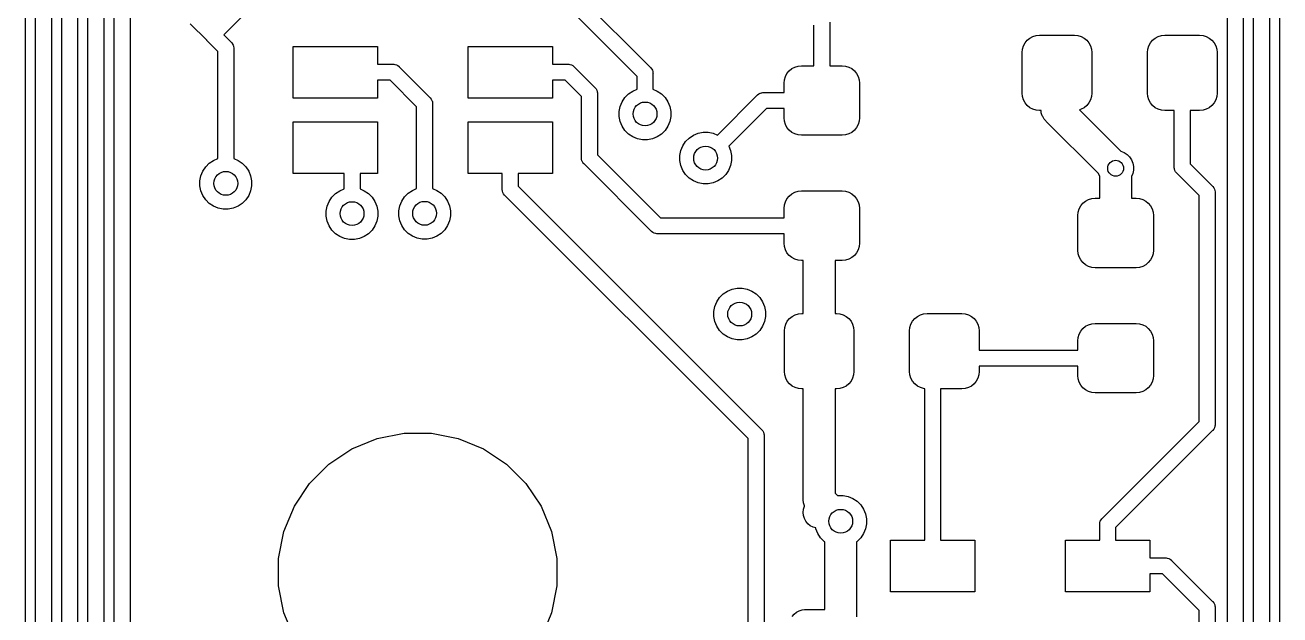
# Model space of a CAD drawing. Extents: x 1 to 84, y 1 to 137.
# Drawn here: x 23.14 to 38.91, y 50.08 to 57.5 of the extents above; entities that cross this region are included whole.
import ezdxf

# ---------------------------------------------------------------- set-up
doc = ezdxf.new("R2010")
doc.units = 0
doc.layers.add('BLACK', color=7, linetype='CONTINUOUS')

msp = doc.modelspace()

# ---------------------------------------------------------------- linework, layer by layer
at = {"layer": 'BLACK', "linetype": 'CONTINUOUS'}
for p, q in [((23.14, 108.799), (23.14, 49.1326)), ((23.27, 49.2328), (23.27, 108.698)), ((23.47, 108.662), (23.47, 49.2693)), ((23.6, 49.3695), (23.6, 108.395)), ((23.8, 108.359), (23.8, 49.406)), ((23.93, 49.5062), (23.93, 108.125)), ((24.13, 108.089), (24.13, 49.5427)), ((24.26, 49.6429), (24.26, 107.955)), ((24.46, 107.919), (24.46, 49.6794)), ((38.915, 39.0899), (38.915, 65.7935)), ((38.585, 38.7149), (38.585, 60.1236)), ((38.785, 60.1601), (38.785, 38.7514)), ((38.255, 34.6307), (38.255, 59.1036)), ((38.455, 59.1401), (38.455, 34.5942)), ((30.0437, 57.9247), (31.0007, 56.9677)), ((26.0194, 57.7575), (25.6387, 57.3767)), ((30.8335, 56.8521), (29.9281, 57.7575)), ((25.4231, 57.3095), (25.2148, 57.5178)), ((33.056, 56.9895), (33.056, 57.5011)), ((33.256, 57.5376), (33.256, 56.9895)), ((25.4262, 57.3057), (25.4231, 57.3095)), ((25.43, 57.3026), (25.4262, 57.3057)), ((25.563, 57.1696), (25.43, 57.3026)), ((25.43, 57.3026), (25.43, 57.3026)), ((25.43, 57.3026), (25.43, 57.3026)), ((25.6387, 57.3767), (25.7302, 57.2852)), ((25.7302, 57.2852), (25.7341, 57.2821)), ((25.7341, 57.2821), (25.7465, 57.2668)), ((25.7465, 57.2668), (25.7489, 57.2625)), ((35.6917, 57.24), (35.7119, 57.2778)), ((35.7119, 57.2778), (35.7391, 57.3109)), ((35.7391, 57.3109), (35.7722, 57.3381)), ((35.7722, 57.3381), (35.81, 57.3583)), ((35.81, 57.3583), (35.8511, 57.3708)), ((35.8511, 57.3708), (35.8937, 57.375)), ((35.8937, 57.375), (36.3312, 57.375)), ((36.3312, 57.375), (36.3739, 57.3708)), ((36.3739, 57.3708), (36.415, 57.3583)), ((36.415, 57.3583), (36.4528, 57.3381)), ((36.4528, 57.3381), (36.4859, 57.3109)), ((36.4859, 57.3109), (36.5131, 57.2778)), ((36.5131, 57.2778), (36.5333, 57.24)), ((37.2667, 57.24), (37.2869, 57.2778)), ((37.2869, 57.2778), (37.3141, 57.3109)), ((37.3141, 57.3109), (37.3472, 57.3381)), ((37.3472, 57.3381), (37.385, 57.3583)), ((37.385, 57.3583), (37.4261, 57.3708)), ((37.4261, 57.3708), (37.4688, 57.375)), ((37.4688, 57.375), (37.9062, 57.375)), ((37.9062, 57.375), (37.9489, 57.3708)), ((37.9489, 57.3708), (37.99, 57.3583)), ((37.99, 57.3583), (38.0278, 57.3381)), ((38.0278, 57.3381), (38.0609, 57.3109)), ((38.0609, 57.3109), (38.0881, 57.2778)), ((38.0881, 57.2778), (38.1083, 57.24)), ((25.563, 55.8209), (25.563, 57.1696)), ((25.7489, 57.2625), (25.7558, 57.2495)), ((25.7558, 57.2495), (25.759, 57.2389)), ((25.759, 57.2389), (25.7616, 57.2306)), ((25.7616, 57.2306), (25.763, 57.2159)), ((25.763, 57.2159), (25.763, 57.2159)), ((25.763, 57.2159), (25.7635, 57.211)), ((25.7635, 57.211), (25.763, 57.2061)), ((25.763, 57.2061), (25.763, 55.8209)), ((26.5095, 56.5825), (26.5095, 57.2325)), ((26.5095, 57.2325), (27.5695, 57.2325)), ((27.5695, 57.2325), (27.5695, 57.0075)), ((28.7095, 56.5825), (28.7095, 57.2325)), ((28.7095, 57.2325), (29.7695, 57.2325)), ((29.7695, 57.2325), (29.7695, 57.0075)), ((35.675, 57.1562), (35.6792, 57.1989)), ((35.675, 56.6437), (35.675, 57.1562)), ((35.6792, 57.1989), (35.6917, 57.24)), ((36.5333, 57.24), (36.5458, 57.1989)), ((36.5458, 57.1989), (36.55, 57.1562)), ((36.55, 57.1562), (36.55, 56.6437)), ((37.25, 57.1562), (37.2542, 57.1989)), ((37.25, 56.6437), (37.25, 57.1562)), ((37.2542, 57.1989), (37.2667, 57.24)), ((38.1083, 57.24), (38.1208, 57.1989)), ((38.1208, 57.1989), (38.125, 57.1562)), ((38.125, 57.1562), (38.125, 56.6437)), ((27.5695, 57.0075), (27.7646, 57.0075)), ((27.7646, 57.0075), (27.7695, 57.008)), ((27.7695, 57.008), (27.7744, 57.0075)), ((27.7744, 57.0075), (27.7744, 57.0075)), ((27.7744, 57.0075), (27.7891, 57.0061)), ((27.7891, 57.0061), (27.808, 57.0003)), ((27.808, 57.0003), (27.8253, 56.991)), ((27.8253, 56.991), (27.8406, 56.9786)), ((27.8406, 56.9786), (27.8437, 56.9747)), ((27.8437, 56.9747), (28.2298, 56.5886)), ((29.7695, 57.0075), (29.9646, 57.0075)), ((29.9646, 57.0075), (29.9695, 57.008)), ((29.9695, 57.008), (29.9744, 57.0075)), ((29.9744, 57.0075), (29.9744, 57.0075)), ((29.9744, 57.0075), (29.9891, 57.0061)), ((29.9891, 57.0061), (30.008, 57.0003)), ((30.008, 57.0003), (30.0253, 56.991)), ((30.0253, 56.991), (30.0406, 56.9786)), ((30.0406, 56.9786), (30.0437, 56.9747)), ((30.0437, 56.9747), (30.3022, 56.7162)), ((31.0007, 56.9677), (31.0046, 56.9646)), ((31.0046, 56.9646), (31.017, 56.9493)), ((31.017, 56.9493), (31.0198, 56.9442)), ((32.7451, 56.9254), (32.7782, 56.9526)), ((32.7782, 56.9526), (32.816, 56.9728)), ((32.816, 56.9728), (32.8571, 56.9853)), ((32.8571, 56.9853), (32.8997, 56.9895)), ((32.8997, 56.9895), (33.056, 56.9895)), ((33.256, 56.9895), (33.4123, 56.9895)), ((33.4123, 56.9895), (33.4549, 56.9853)), ((33.4549, 56.9853), (33.496, 56.9728)), ((33.496, 56.9728), (33.5338, 56.9526)), ((33.5338, 56.9526), (33.5669, 56.9254)), ((27.7281, 56.8075), (27.5695, 56.8075)), ((27.5695, 56.8075), (27.5695, 56.5825)), ((28.0626, 56.473), (27.7281, 56.8075)), ((29.9281, 56.8075), (29.7695, 56.8075)), ((29.7695, 56.8075), (29.7695, 56.5825)), ((30.135, 56.6006), (29.9281, 56.8075)), ((30.8335, 56.6934), (30.8335, 56.8521)), ((31.0198, 56.9442), (31.0263, 56.932)), ((31.0263, 56.932), (31.0312, 56.9161)), ((31.0312, 56.9161), (31.0321, 56.9131)), ((31.0321, 56.9131), (31.0335, 56.8984)), ((31.0335, 56.8984), (31.0335, 56.8984)), ((31.0335, 56.8984), (31.034, 56.8935)), ((31.034, 56.8935), (31.0335, 56.8886)), ((31.0335, 56.8886), (31.0335, 56.6934)), ((32.681, 56.7707), (32.6852, 56.8134)), ((32.6852, 56.8134), (32.6977, 56.8545)), ((32.6977, 56.8545), (32.7179, 56.8923)), ((32.7179, 56.8923), (32.7451, 56.9254)), ((33.5669, 56.9254), (33.5941, 56.8923)), ((33.5941, 56.8923), (33.6143, 56.8545)), ((33.6143, 56.8545), (33.6268, 56.8134)), ((33.6268, 56.8134), (33.631, 56.7707)), ((30.3022, 56.7162), (30.3061, 56.7131)), ((30.3061, 56.7131), (30.3185, 56.6978)), ((30.3185, 56.6978), (30.3236, 56.6885)), ((30.3236, 56.6885), (30.3278, 56.6805)), ((30.3278, 56.6805), (30.3334, 56.662)), ((30.3334, 56.662), (30.3336, 56.6616)), ((30.3336, 56.6616), (30.335, 56.6469)), ((30.335, 56.6469), (30.335, 56.6469)), ((30.335, 56.6469), (30.3355, 56.642)), ((30.3355, 56.642), (30.335, 56.6371)), ((30.335, 56.6371), (30.335, 55.8694)), ((30.6811, 56.5902), (30.7263, 56.6355)), ((30.7263, 56.6355), (30.7796, 56.671)), ((30.7796, 56.671), (30.8335, 56.6934)), ((31.0335, 56.6934), (31.0874, 56.671)), ((31.0874, 56.671), (31.1407, 56.6355)), ((31.1407, 56.6355), (31.1859, 56.5902)), ((32.3484, 56.6231), (32.3637, 56.6355)), ((32.3637, 56.6355), (32.381, 56.6448)), ((32.381, 56.6448), (32.3851, 56.6461)), ((32.3851, 56.6461), (32.3999, 56.6506)), ((32.3999, 56.6506), (32.4017, 56.6507)), ((32.4017, 56.6507), (32.4146, 56.652)), ((32.4146, 56.652), (32.4195, 56.6525)), ((32.4146, 56.652), (32.4146, 56.652)), ((32.4195, 56.6525), (32.4244, 56.652)), ((32.4244, 56.652), (32.681, 56.652)), ((32.681, 56.652), (32.681, 56.7707)), ((33.631, 56.7707), (33.631, 56.3332)), ((35.6792, 56.6011), (35.675, 56.6437)), ((36.55, 56.6437), (36.5458, 56.6011)), ((37.2542, 56.6011), (37.25, 56.6437)), ((38.125, 56.6437), (38.1208, 56.6011)), ((27.5695, 56.5825), (26.5095, 56.5825)), ((28.2298, 56.5886), (28.2336, 56.5855)), ((28.2336, 56.5855), (28.2461, 56.5703)), ((28.2461, 56.5703), (28.2554, 56.5529)), ((28.2554, 56.5529), (28.2565, 56.5491)), ((28.2565, 56.5491), (28.261, 56.5346)), ((28.261, 56.5346), (28.2611, 56.534)), ((28.2611, 56.534), (28.2626, 56.5193)), ((28.2626, 56.5193), (28.2626, 56.5193)), ((28.2626, 56.5193), (28.263, 56.5144)), ((28.263, 56.5144), (28.2626, 56.5095)), ((28.2626, 56.5095), (28.2626, 55.444)), ((29.7695, 56.5825), (28.7095, 56.5825)), ((30.135, 55.8329), (30.135, 56.6006)), ((30.6085, 56.415), (30.621, 56.4778)), ((30.621, 56.4778), (30.6455, 56.537)), ((30.6455, 56.537), (30.6811, 56.5902)), ((31.1859, 56.5902), (31.2215, 56.537)), ((31.2215, 56.537), (31.246, 56.4778)), ((31.246, 56.4778), (31.2585, 56.415)), ((31.8442, 56.1182), (32.3453, 56.6192)), ((32.3453, 56.6192), (32.3484, 56.6231)), ((35.6917, 56.56), (35.6792, 56.6011)), ((35.7119, 56.5222), (35.6917, 56.56)), ((35.7391, 56.4891), (35.7119, 56.5222)), ((35.7722, 56.4619), (35.7391, 56.4891)), ((36.4859, 56.4891), (36.4528, 56.4619)), ((36.5131, 56.5222), (36.4859, 56.4891)), ((36.5333, 56.56), (36.5131, 56.5222)), ((36.5458, 56.6011), (36.5333, 56.56)), ((37.2667, 56.56), (37.2542, 56.6011)), ((37.2869, 56.5222), (37.2667, 56.56)), ((37.3141, 56.4891), (37.2869, 56.5222)), ((37.3472, 56.4619), (37.3141, 56.4891)), ((38.0609, 56.4891), (38.0278, 56.4619)), ((38.0881, 56.5222), (38.0609, 56.4891)), ((38.1083, 56.56), (38.0881, 56.5222)), ((38.1208, 56.6011), (38.1083, 56.56)), ((28.0626, 55.444), (28.0626, 56.473)), ((30.6085, 56.351), (30.6085, 56.415)), ((30.621, 56.2882), (30.6085, 56.351)), ((31.2585, 56.351), (31.246, 56.2882)), ((31.2585, 56.415), (31.2585, 56.351)), ((32.4609, 56.452), (31.9857, 55.9767)), ((32.681, 56.452), (32.4609, 56.452)), ((32.681, 56.3332), (32.681, 56.452)), ((32.6852, 56.2906), (32.681, 56.3332)), ((33.631, 56.3332), (33.6268, 56.2906)), ((35.81, 56.4417), (35.7722, 56.4619)), ((35.8511, 56.4292), (35.81, 56.4417)), ((35.8937, 56.425), (35.8511, 56.4292)), ((35.9128, 56.425), (35.8937, 56.425)), ((35.9154, 56.3983), (35.9128, 56.425)), ((35.9268, 56.3606), (35.9154, 56.3983)), ((35.9327, 56.3497), (35.9268, 56.3606)), ((35.9454, 56.3258), (35.9327, 56.3497)), ((35.9507, 56.3194), (35.9454, 56.3258)), ((35.9635, 56.3038), (35.9507, 56.3194)), ((36.415, 56.4417), (36.3967, 56.4361)), ((36.3967, 56.4361), (36.9171, 55.9157)), ((36.4528, 56.4619), (36.415, 56.4417)), ((37.385, 56.4417), (37.3472, 56.4619)), ((37.4261, 56.4292), (37.385, 56.4417)), ((37.4688, 56.425), (37.4261, 56.4292)), ((37.5875, 56.425), (37.4688, 56.425)), ((37.5875, 55.7174), (37.5875, 56.425)), ((37.9062, 56.425), (37.7875, 56.425)), ((37.7875, 56.425), (37.7875, 55.7539)), ((37.9489, 56.4292), (37.9062, 56.425)), ((37.99, 56.4417), (37.9489, 56.4292)), ((38.0278, 56.4619), (37.99, 56.4417)), ((26.5095, 55.6325), (26.5095, 56.2825)), ((26.5095, 56.2825), (27.5695, 56.2825)), ((27.5695, 56.2825), (27.5695, 55.6325)), ((28.7095, 55.6325), (28.7095, 56.2825)), ((28.7095, 56.2825), (29.7695, 56.2825)), ((29.7695, 56.2825), (29.7695, 55.6325)), ((30.6455, 56.2291), (30.621, 56.2882)), ((30.6811, 56.1758), (30.6455, 56.2291)), ((30.7263, 56.1306), (30.6811, 56.1758)), ((31.1859, 56.1758), (31.1407, 56.1306)), ((31.2215, 56.2291), (31.1859, 56.1758)), ((31.246, 56.2882), (31.2215, 56.2291)), ((32.6977, 56.2495), (32.6852, 56.2906)), ((32.7179, 56.2117), (32.6977, 56.2495)), ((32.7451, 56.1786), (32.7179, 56.2117)), ((32.7782, 56.1514), (32.7451, 56.1786)), ((33.5669, 56.1786), (33.5338, 56.1514)), ((33.5941, 56.2117), (33.5669, 56.1786)), ((33.6143, 56.2495), (33.5941, 56.2117)), ((33.6268, 56.2906), (33.6143, 56.2495)), ((35.9704, 56.2954), (35.9635, 56.3038)), ((35.978, 56.2891), (35.9704, 56.2954)), ((36.6343, 55.6329), (35.978, 56.2891)), ((30.7796, 56.095), (30.7263, 56.1306)), ((30.8387, 56.0705), (30.7796, 56.095)), ((30.9015, 56.058), (30.8387, 56.0705)), ((30.9655, 56.058), (30.9015, 56.058)), ((31.0283, 56.0705), (30.9655, 56.058)), ((31.0874, 56.095), (31.0283, 56.0705)), ((31.1407, 56.1306), (31.0874, 56.095)), ((31.4075, 55.9819), (31.4431, 56.0352)), ((31.4431, 56.0352), (31.4883, 56.0804)), ((31.4883, 56.0804), (31.5416, 56.116)), ((31.5416, 56.116), (31.6007, 56.1405)), ((31.6007, 56.1405), (31.6635, 56.153)), ((31.6635, 56.153), (31.7275, 56.153)), ((31.7275, 56.153), (31.7903, 56.1405)), ((31.7903, 56.1405), (31.8442, 56.1182)), ((32.816, 56.1312), (32.7782, 56.1514)), ((32.8571, 56.1187), (32.816, 56.1312)), ((32.8997, 56.1145), (32.8571, 56.1187)), ((33.4123, 56.1145), (32.8997, 56.1145)), ((33.4549, 56.1187), (33.4123, 56.1145)), ((33.496, 56.1312), (33.4549, 56.1187)), ((33.5338, 56.1514), (33.496, 56.1312)), ((30.335, 55.8694), (31.1274, 55.077)), ((31.3705, 55.86), (31.383, 55.9228)), ((31.3705, 55.796), (31.3705, 55.86)), ((31.383, 55.9228), (31.4075, 55.9819)), ((31.9857, 55.9767), (32.008, 55.9228)), ((32.008, 55.9228), (32.0205, 55.86)), ((32.0205, 55.86), (32.0205, 55.796)), ((36.9171, 55.9157), (36.9566, 55.8994)), ((36.9566, 55.8994), (36.9934, 55.8748)), ((36.9934, 55.8748), (37.0248, 55.8434)), ((25.375, 55.6644), (25.4106, 55.7177)), ((25.4106, 55.7177), (25.4558, 55.7629)), ((25.4558, 55.7629), (25.5091, 55.7985)), ((25.5091, 55.7985), (25.563, 55.8209)), ((25.763, 55.8209), (25.8169, 55.7985)), ((25.8169, 55.7985), (25.8702, 55.7629)), ((25.8702, 55.7629), (25.9154, 55.7177)), ((25.9154, 55.7177), (25.951, 55.6644)), ((30.1345, 55.828), (30.135, 55.8329)), ((30.1364, 55.8084), (30.1345, 55.828)), ((30.1406, 55.7948), (30.1364, 55.8084)), ((30.1422, 55.7895), (30.1406, 55.7948)), ((30.1515, 55.7722), (30.1422, 55.7895)), ((30.1639, 55.7569), (30.1515, 55.7722)), ((30.1678, 55.7538), (30.1639, 55.7569)), ((31.0118, 54.9098), (30.1678, 55.7538)), ((31.383, 55.7332), (31.3705, 55.796)), ((31.4075, 55.6741), (31.383, 55.7332)), ((32.008, 55.7332), (31.9835, 55.6741)), ((32.0205, 55.796), (32.008, 55.7332)), ((37.0248, 55.8434), (37.0494, 55.8066)), ((37.0494, 55.8066), (37.0664, 55.7656)), ((37.0664, 55.7656), (37.075, 55.7222)), ((37.075, 55.7222), (37.075, 55.6778)), ((37.587, 55.7125), (37.5875, 55.7174)), ((37.5875, 55.7076), (37.587, 55.7125)), ((37.5889, 55.6929), (37.5875, 55.7076)), ((37.5875, 55.7076), (37.5875, 55.7076)), ((37.5947, 55.674), (37.5889, 55.6929)), ((37.7875, 55.7539), (38.0672, 55.4742)), ((25.338, 55.5425), (25.3505, 55.6053)), ((25.338, 55.4785), (25.338, 55.5425)), ((25.3505, 55.6053), (25.375, 55.6644)), ((25.951, 55.6644), (25.9755, 55.6053)), ((25.9755, 55.6053), (25.988, 55.5425)), ((25.988, 55.5425), (25.988, 55.4785)), ((27.1505, 55.6325), (26.5095, 55.6325)), ((27.1505, 55.4399), (27.1505, 55.6325)), ((27.5695, 55.6325), (27.3505, 55.6325)), ((27.3505, 55.6325), (27.3505, 55.4399)), ((29.1395, 55.6325), (28.7095, 55.6325)), ((29.1395, 55.4374), (29.1395, 55.6325)), ((29.7695, 55.6325), (29.3395, 55.6325)), ((29.3395, 55.6325), (29.3395, 55.4739)), ((31.4431, 55.6208), (31.4075, 55.6741)), ((31.4883, 55.5756), (31.4431, 55.6208)), ((31.5416, 55.54), (31.4883, 55.5756)), ((31.6007, 55.5155), (31.5416, 55.54)), ((31.8494, 55.54), (31.7903, 55.5155)), ((31.9027, 55.5756), (31.8494, 55.54)), ((31.9479, 55.6208), (31.9027, 55.5756)), ((31.9835, 55.6741), (31.9479, 55.6208)), ((36.65, 55.5949), (36.6343, 55.6329)), ((36.65, 55.325), (36.65, 55.5949)), ((37.0664, 55.6344), (37.05, 55.5949)), ((37.05, 55.5949), (37.05, 55.325)), ((37.075, 55.6778), (37.0664, 55.6344)), ((37.604, 55.6567), (37.5947, 55.674)), ((37.6164, 55.6414), (37.604, 55.6567)), ((37.6203, 55.6383), (37.6164, 55.6414)), ((37.9, 55.3586), (37.6203, 55.6383)), ((25.3505, 55.4157), (25.338, 55.4785)), ((25.375, 55.3566), (25.3505, 55.4157)), ((25.9755, 55.4157), (25.951, 55.3566)), ((25.988, 55.4785), (25.9755, 55.4157)), ((26.9981, 55.3367), (27.0433, 55.3819)), ((27.0433, 55.3819), (27.0966, 55.4175)), ((27.0966, 55.4175), (27.1505, 55.4399)), ((27.3505, 55.4399), (27.4044, 55.4175)), ((27.4044, 55.4175), (27.4577, 55.3819)), ((27.4577, 55.3819), (27.5029, 55.3367)), ((27.9101, 55.3408), (27.9554, 55.3861)), ((27.9554, 55.3861), (28.0086, 55.4216)), ((28.0086, 55.4216), (28.0626, 55.444)), ((28.2626, 55.444), (28.3165, 55.4216)), ((28.3165, 55.4216), (28.3697, 55.3861)), ((28.3697, 55.3861), (28.415, 55.3408)), ((29.139, 55.4325), (29.1395, 55.4374)), ((29.1409, 55.4129), (29.139, 55.4325)), ((29.1467, 55.394), (29.1409, 55.4129)), ((29.156, 55.3767), (29.1467, 55.394)), ((29.1684, 55.3614), (29.156, 55.3767)), ((29.3395, 55.4739), (32.3977, 52.4157)), ((31.6635, 55.503), (31.6007, 55.5155)), ((31.7275, 55.503), (31.6635, 55.503)), ((31.7903, 55.5155), (31.7275, 55.503)), ((32.7451, 55.3504), (32.7782, 55.3776)), ((32.7782, 55.3776), (32.816, 55.3978)), ((32.816, 55.3978), (32.8571, 55.4103)), ((32.8571, 55.4103), (32.8997, 55.4145)), ((32.8997, 55.4145), (33.4123, 55.4145)), ((33.4123, 55.4145), (33.4549, 55.4103)), ((33.4549, 55.4103), (33.496, 55.3978)), ((33.496, 55.3978), (33.5338, 55.3776)), ((33.5338, 55.3776), (33.5669, 55.3504)), ((38.0672, 55.4742), (38.0711, 55.4711)), ((38.0711, 55.4711), (38.0835, 55.4558)), ((38.0835, 55.4558), (38.0887, 55.4461)), ((38.0887, 55.4461), (38.0928, 55.4385)), ((38.0928, 55.4385), (38.0981, 55.4211)), ((38.0981, 55.4211), (38.0986, 55.4196)), ((38.0986, 55.4196), (38.1, 55.4049)), ((38.1, 55.4049), (38.1, 55.4049)), ((38.1, 55.4049), (38.1005, 55.4)), ((38.1005, 55.4), (38.1, 55.3951)), ((38.1, 55.3951), (38.1, 52.4799)), ((25.4106, 55.3033), (25.375, 55.3566)), ((25.4558, 55.2581), (25.4106, 55.3033)), ((25.5091, 55.2225), (25.4558, 55.2581)), ((25.5682, 55.198), (25.5091, 55.2225)), ((25.8169, 55.2225), (25.7578, 55.198)), ((25.8702, 55.2581), (25.8169, 55.2225)), ((25.9154, 55.3033), (25.8702, 55.2581)), ((25.951, 55.3566), (25.9154, 55.3033)), ((26.9255, 55.1615), (26.938, 55.2243)), ((26.938, 55.2243), (26.9625, 55.2834)), ((26.9625, 55.2834), (26.9981, 55.3367)), ((27.5029, 55.3367), (27.5385, 55.2834)), ((27.5385, 55.2834), (27.563, 55.2243)), ((27.563, 55.2243), (27.5755, 55.1615)), ((27.8376, 55.1656), (27.8501, 55.2284)), ((27.8501, 55.2284), (27.8746, 55.2876)), ((27.8746, 55.2876), (27.9101, 55.3408)), ((28.415, 55.3408), (28.4506, 55.2876)), ((28.4506, 55.2876), (28.4751, 55.2284)), ((28.4751, 55.2284), (28.4876, 55.1656)), ((29.1723, 55.3583), (29.1684, 55.3614)), ((32.2305, 52.3001), (29.1723, 55.3583)), ((32.681, 55.1957), (32.6852, 55.2384)), ((32.6852, 55.2384), (32.6977, 55.2795)), ((32.6977, 55.2795), (32.7179, 55.3173)), ((32.7179, 55.3173), (32.7451, 55.3504)), ((33.5669, 55.3504), (33.5941, 55.3173)), ((33.5941, 55.3173), (33.6143, 55.2795)), ((33.6143, 55.2795), (33.6268, 55.2384)), ((33.6268, 55.2384), (33.631, 55.1957)), ((36.3917, 55.19), (36.4119, 55.2278)), ((36.4119, 55.2278), (36.4391, 55.2609)), ((36.4391, 55.2609), (36.4722, 55.2881)), ((36.4722, 55.2881), (36.51, 55.3083)), ((36.51, 55.3083), (36.5511, 55.3208)), ((36.5511, 55.3208), (36.5938, 55.325)), ((36.5938, 55.325), (36.65, 55.325)), ((37.05, 55.325), (37.1062, 55.325)), ((37.1062, 55.325), (37.1489, 55.3208)), ((37.1489, 55.3208), (37.19, 55.3083)), ((37.19, 55.3083), (37.2278, 55.2881)), ((37.2278, 55.2881), (37.2609, 55.2609)), ((37.2609, 55.2609), (37.2881, 55.2278)), ((37.2881, 55.2278), (37.3083, 55.19)), ((37.9, 52.5164), (37.9, 55.3586)), ((25.631, 55.1855), (25.5682, 55.198)), ((25.695, 55.1855), (25.631, 55.1855)), ((25.7578, 55.198), (25.695, 55.1855)), ((26.9255, 55.0975), (26.9255, 55.1615)), ((26.938, 55.0347), (26.9255, 55.0975)), ((27.5755, 55.0975), (27.563, 55.0347)), ((27.5755, 55.1615), (27.5755, 55.0975)), ((27.8376, 55.1016), (27.8376, 55.1656)), ((27.8501, 55.0388), (27.8376, 55.1016)), ((28.4876, 55.1016), (28.4751, 55.0388)), ((28.4876, 55.1656), (28.4876, 55.1016)), ((31.1274, 55.077), (32.681, 55.077)), ((32.681, 55.077), (32.681, 55.1957)), ((33.631, 55.1957), (33.631, 54.7582)), ((36.375, 55.1062), (36.3792, 55.1489)), ((36.375, 54.6687), (36.375, 55.1062)), ((36.3792, 55.1489), (36.3917, 55.19)), ((37.3083, 55.19), (37.3208, 55.1489)), ((37.3208, 55.1489), (37.325, 55.1062)), ((37.325, 55.1062), (37.325, 54.6687)), ((26.9625, 54.9756), (26.938, 55.0347)), ((26.9981, 54.9223), (26.9625, 54.9756)), ((27.0433, 54.8771), (26.9981, 54.9223)), ((27.5029, 54.9223), (27.4577, 54.8771)), ((27.5385, 54.9756), (27.5029, 54.9223)), ((27.563, 55.0347), (27.5385, 54.9756)), ((27.8746, 54.9797), (27.8501, 55.0388)), ((27.9101, 54.9265), (27.8746, 54.9797)), ((27.9554, 54.8812), (27.9101, 54.9265)), ((28.415, 54.9265), (28.3697, 54.8812)), ((28.4506, 54.9797), (28.415, 54.9265)), ((28.4751, 55.0388), (28.4506, 54.9797)), ((31.0149, 54.9059), (31.0118, 54.9098)), ((31.0302, 54.8935), (31.0149, 54.9059)), ((27.0966, 54.8415), (27.0433, 54.8771)), ((27.1557, 54.817), (27.0966, 54.8415)), ((27.2185, 54.8045), (27.1557, 54.817)), ((27.2825, 54.8045), (27.2185, 54.8045)), ((27.3453, 54.817), (27.2825, 54.8045)), ((27.4044, 54.8415), (27.3453, 54.817)), ((27.4577, 54.8771), (27.4044, 54.8415)), ((28.0086, 54.8456), (27.9554, 54.8812)), ((28.0678, 54.8211), (28.0086, 54.8456)), ((28.1306, 54.8086), (28.0678, 54.8211)), ((28.1946, 54.8086), (28.1306, 54.8086)), ((28.2574, 54.8211), (28.1946, 54.8086)), ((28.3165, 54.8456), (28.2574, 54.8211)), ((28.3697, 54.8812), (28.3165, 54.8456)), ((31.0475, 54.8842), (31.0302, 54.8935)), ((31.0664, 54.8784), (31.0475, 54.8842)), ((31.0682, 54.8783), (31.0664, 54.8784)), ((31.0811, 54.877), (31.0682, 54.8783)), ((31.086, 54.8765), (31.0811, 54.877)), ((31.0811, 54.877), (31.0811, 54.877)), ((31.0909, 54.877), (31.086, 54.8765)), ((32.681, 54.877), (31.0909, 54.877)), ((32.681, 54.7582), (32.681, 54.877)), ((32.6852, 54.7156), (32.681, 54.7582)), ((33.631, 54.7582), (33.6268, 54.7156)), ((32.6977, 54.6745), (32.6852, 54.7156)), ((32.7179, 54.6367), (32.6977, 54.6745)), ((32.7451, 54.6036), (32.7179, 54.6367)), ((32.7782, 54.5764), (32.7451, 54.6036)), ((33.5669, 54.6036), (33.5338, 54.5764)), ((33.5941, 54.6367), (33.5669, 54.6036)), ((33.6143, 54.6745), (33.5941, 54.6367)), ((33.6268, 54.7156), (33.6143, 54.6745)), ((36.3792, 54.6261), (36.375, 54.6687)), ((36.3917, 54.585), (36.3792, 54.6261)), ((36.4119, 54.5472), (36.3917, 54.585)), ((37.3083, 54.585), (37.2881, 54.5472)), ((37.3208, 54.6261), (37.3083, 54.585)), ((37.325, 54.6687), (37.3208, 54.6261)), ((32.816, 54.5562), (32.7782, 54.5764)), ((32.8571, 54.5437), (32.816, 54.5562)), ((32.8997, 54.5395), (32.8571, 54.5437)), ((32.9225, 54.5395), (32.8997, 54.5395)), ((32.9225, 53.875), (32.9225, 54.5395)), ((33.4123, 54.5395), (33.3225, 54.5395)), ((33.3225, 54.5395), (33.3225, 53.875)), ((33.4549, 54.5437), (33.4123, 54.5395)), ((33.496, 54.5562), (33.4549, 54.5437)), ((33.5338, 54.5764), (33.496, 54.5562)), ((36.4391, 54.5141), (36.4119, 54.5472)), ((36.4722, 54.4869), (36.4391, 54.5141)), ((36.51, 54.4667), (36.4722, 54.4869)), ((36.5511, 54.4542), (36.51, 54.4667)), ((36.5938, 54.45), (36.5511, 54.4542)), ((37.1062, 54.45), (36.5938, 54.45)), ((37.1489, 54.4542), (37.1062, 54.45)), ((37.19, 54.4667), (37.1489, 54.4542)), ((37.2278, 54.4869), (37.19, 54.4667)), ((37.2609, 54.5141), (37.2278, 54.4869)), ((37.2881, 54.5472), (37.2609, 54.5141)), ((31.8711, 54.074), (31.9164, 54.1193)), ((31.9164, 54.1193), (31.9696, 54.1548)), ((31.9696, 54.1548), (32.0287, 54.1793)), ((32.0287, 54.1793), (32.0915, 54.1918)), ((32.0915, 54.1918), (32.1556, 54.1918)), ((32.1556, 54.1918), (32.2183, 54.1793)), ((32.2183, 54.1793), (32.2775, 54.1548)), ((32.2775, 54.1548), (32.3307, 54.1193)), ((32.3307, 54.1193), (32.376, 54.074)), ((31.7985, 53.8988), (31.811, 53.9616)), ((31.811, 53.9616), (31.8355, 54.0208)), ((31.8355, 54.0208), (31.8711, 54.074)), ((32.376, 54.074), (32.4116, 54.0208)), ((32.4116, 54.0208), (32.4361, 53.9616)), ((32.4361, 53.9616), (32.4485, 53.8988)), ((31.7985, 53.8348), (31.7985, 53.8988)), ((31.811, 53.772), (31.7985, 53.8348)), ((32.4485, 53.8348), (32.4361, 53.772)), ((32.4485, 53.8988), (32.4485, 53.8348)), ((32.7219, 53.7778), (32.7491, 53.8109)), ((32.7491, 53.8109), (32.7822, 53.8381)), ((32.7822, 53.8381), (32.82, 53.8583)), ((32.82, 53.8583), (32.8611, 53.8708)), ((32.8611, 53.8708), (32.9037, 53.875)), ((32.9037, 53.875), (32.9225, 53.875)), ((33.3225, 53.875), (33.3412, 53.875)), ((33.3412, 53.875), (33.3839, 53.8708)), ((33.3839, 53.8708), (33.425, 53.8583)), ((33.425, 53.8583), (33.4628, 53.8381)), ((33.4628, 53.8381), (33.4959, 53.8109)), ((33.4959, 53.8109), (33.5231, 53.7778)), ((34.2969, 53.7778), (34.3241, 53.8109)), ((34.3241, 53.8109), (34.3572, 53.8381)), ((34.3572, 53.8381), (34.395, 53.8583)), ((34.395, 53.8583), (34.4361, 53.8708)), ((34.4361, 53.8708), (34.4787, 53.875)), ((34.4787, 53.875), (34.9162, 53.875)), ((34.9162, 53.875), (34.9589, 53.8708)), ((34.9589, 53.8708), (35, 53.8583)), ((35, 53.8583), (35.0378, 53.8381)), ((35.0378, 53.8381), (35.0709, 53.8109)), ((35.0709, 53.8109), (35.0981, 53.7778)), ((31.8355, 53.7129), (31.811, 53.772)), ((31.8711, 53.6597), (31.8355, 53.7129)), ((31.9164, 53.6144), (31.8711, 53.6597)), ((32.376, 53.6597), (32.3307, 53.6144)), ((32.4116, 53.7129), (32.376, 53.6597)), ((32.4361, 53.772), (32.4116, 53.7129)), ((32.685, 53.6562), (32.6892, 53.6989)), ((32.685, 53.1437), (32.685, 53.6562)), ((32.6892, 53.6989), (32.7017, 53.74)), ((32.7017, 53.74), (32.7219, 53.7778)), ((33.5231, 53.7778), (33.5433, 53.74)), ((33.5433, 53.74), (33.5558, 53.6989)), ((33.5558, 53.6989), (33.56, 53.6562)), ((33.56, 53.6562), (33.56, 53.1437)), ((34.26, 53.6562), (34.2642, 53.6989)), ((34.26, 53.1437), (34.26, 53.6562)), ((34.2642, 53.6989), (34.2767, 53.74)), ((34.2767, 53.74), (34.2969, 53.7778)), ((35.0981, 53.7778), (35.1183, 53.74)), ((35.1183, 53.74), (35.1308, 53.6989)), ((35.1308, 53.6989), (35.135, 53.6562)), ((35.135, 53.6562), (35.135, 53.4125)), ((36.3917, 53.615), (36.4119, 53.6528)), ((36.4119, 53.6528), (36.4391, 53.6859)), ((36.4391, 53.6859), (36.4722, 53.7131)), ((36.4722, 53.7131), (36.51, 53.7333)), ((36.51, 53.7333), (36.5511, 53.7458)), ((36.5511, 53.7458), (36.5938, 53.75)), ((36.5938, 53.75), (37.1062, 53.75)), ((37.1062, 53.75), (37.1489, 53.7458)), ((37.1489, 53.7458), (37.19, 53.7333)), ((37.19, 53.7333), (37.2278, 53.7131)), ((37.2278, 53.7131), (37.2609, 53.6859)), ((37.2609, 53.6859), (37.2881, 53.6528)), ((37.2881, 53.6528), (37.3083, 53.615)), ((31.9696, 53.5788), (31.9164, 53.6144)), ((32.0287, 53.5543), (31.9696, 53.5788)), ((32.0915, 53.5418), (32.0287, 53.5543)), ((32.1556, 53.5418), (32.0915, 53.5418)), ((32.2183, 53.5543), (32.1556, 53.5418)), ((32.2775, 53.5788), (32.2183, 53.5543)), ((32.3307, 53.6144), (32.2775, 53.5788)), ((36.375, 53.5312), (36.3792, 53.5739)), ((36.375, 53.4125), (36.375, 53.5312)), ((36.3792, 53.5739), (36.3917, 53.615)), ((37.3083, 53.615), (37.3208, 53.5739)), ((37.3208, 53.5739), (37.325, 53.5312)), ((37.325, 53.5312), (37.325, 53.0938)), ((35.135, 53.4125), (36.375, 53.4125)), ((36.375, 53.2125), (35.135, 53.2125)), ((35.135, 53.2125), (35.135, 53.1437)), ((36.375, 53.0938), (36.375, 53.2125)), ((32.6892, 53.1011), (32.685, 53.1437)), ((32.7017, 53.06), (32.6892, 53.1011)), ((32.7219, 53.0222), (32.7017, 53.06)), ((32.7491, 52.9891), (32.7219, 53.0222)), ((33.5231, 53.0222), (33.4959, 52.9891)), ((33.5433, 53.06), (33.5231, 53.0222)), ((33.5558, 53.1011), (33.5433, 53.06)), ((33.56, 53.1437), (33.5558, 53.1011)), ((34.2642, 53.1011), (34.26, 53.1437)), ((34.2767, 53.06), (34.2642, 53.1011)), ((34.2969, 53.0222), (34.2767, 53.06)), ((34.3241, 52.9891), (34.2969, 53.0222)), ((35.0981, 53.0222), (35.0709, 52.9891)), ((35.1183, 53.06), (35.0981, 53.0222)), ((35.1308, 53.1011), (35.1183, 53.06)), ((35.135, 53.1437), (35.1308, 53.1011)), ((36.3792, 53.0511), (36.375, 53.0938)), ((36.3917, 53.01), (36.3792, 53.0511)), ((36.4119, 52.9722), (36.3917, 53.01)), ((37.3083, 53.01), (37.2881, 52.9722)), ((37.3208, 53.0511), (37.3083, 53.01)), ((37.325, 53.0938), (37.3208, 53.0511)), ((32.7822, 52.9619), (32.7491, 52.9891)), ((32.82, 52.9417), (32.7822, 52.9619)), ((32.8611, 52.9292), (32.82, 52.9417)), ((32.9037, 52.925), (32.8611, 52.9292)), ((32.9225, 52.925), (32.9037, 52.925)), ((32.9225, 51.5418), (32.9225, 52.925)), ((33.3412, 52.925), (33.3225, 52.925)), ((33.3225, 52.925), (33.3225, 51.6148)), ((33.3839, 52.9292), (33.3412, 52.925)), ((33.425, 52.9417), (33.3839, 52.9292)), ((33.4628, 52.9619), (33.425, 52.9417)), ((33.4959, 52.9891), (33.4628, 52.9619)), ((34.3572, 52.9619), (34.3241, 52.9891)), ((34.395, 52.9417), (34.3572, 52.9619)), ((34.4361, 52.9292), (34.395, 52.9417)), ((34.45, 52.9278), (34.4361, 52.9292)), ((34.45, 51.025), (34.45, 52.9278)), ((34.9162, 52.925), (34.65, 52.925)), ((34.65, 52.925), (34.65, 51.025)), ((34.9589, 52.9292), (34.9162, 52.925)), ((35, 52.9417), (34.9589, 52.9292)), ((35.0378, 52.9619), (35, 52.9417)), ((35.0709, 52.9891), (35.0378, 52.9619)), ((36.4391, 52.9391), (36.4119, 52.9722)), ((36.4722, 52.9119), (36.4391, 52.9391)), ((36.51, 52.8917), (36.4722, 52.9119)), ((36.5511, 52.8792), (36.51, 52.8917)), ((36.5938, 52.875), (36.5511, 52.8792)), ((37.1062, 52.875), (36.5938, 52.875)), ((37.1489, 52.8792), (37.1062, 52.875)), ((37.19, 52.8917), (37.1489, 52.8792)), ((37.2278, 52.9119), (37.19, 52.8917)), ((37.2609, 52.9391), (37.2278, 52.9119)), ((37.2881, 52.9722), (37.2609, 52.9391)), ((32.3977, 52.4157), (32.4016, 52.4126)), ((32.4016, 52.4126), (32.414, 52.3973)), ((32.414, 52.3973), (32.4233, 52.38)), ((32.4233, 52.38), (32.4291, 52.3611)), ((36.6828, 51.2992), (37.9, 52.5164)), ((38.0672, 52.4008), (36.85, 51.1836)), ((38.0711, 52.4039), (38.0672, 52.4008)), ((38.0835, 52.4192), (38.0711, 52.4039)), ((38.0928, 52.4365), (38.0835, 52.4192)), ((38.0986, 52.4554), (38.0928, 52.4365)), ((38.1, 52.4701), (38.0986, 52.4554)), ((38.1, 52.4799), (38.1005, 52.475)), ((38.1005, 52.475), (38.1, 52.4701)), ((38.1, 52.4701), (38.1, 52.4701)), ((27.2471, 52.1718), (27.5655, 52.3037)), ((27.5655, 52.3037), (27.9036, 52.371)), ((27.9036, 52.371), (28.2484, 52.371)), ((28.2484, 52.371), (28.5865, 52.3037)), ((28.5865, 52.3037), (28.9049, 52.1718)), ((32.2305, 48.8209), (32.2305, 52.3001)), ((32.4291, 52.3611), (32.4305, 52.3464)), ((32.4305, 52.3464), (32.4305, 52.3464)), ((32.4305, 52.3464), (32.431, 52.3415)), ((32.431, 52.3415), (32.4305, 52.3366)), ((32.4305, 52.3366), (32.4305, 48.7844)), ((26.9604, 51.9803), (27.2471, 52.1718)), ((28.9049, 52.1718), (29.1916, 51.9803)), ((26.7167, 51.7366), (26.9604, 51.9803)), ((29.1916, 51.9803), (29.4353, 51.7366)), ((26.5252, 51.4499), (26.7167, 51.7366)), ((29.4353, 51.7366), (29.6268, 51.4499)), ((33.3225, 51.6148), (33.353, 51.5843)), ((33.353, 51.5843), (33.3615, 51.586)), ((33.3615, 51.586), (33.4255, 51.586)), ((33.4255, 51.586), (33.4883, 51.5735)), ((26.3933, 51.1315), (26.5252, 51.4499)), ((29.6268, 51.4499), (29.7587, 51.1315)), ((32.9215, 51.532), (32.9225, 51.5418)), ((32.9254, 51.4928), (32.9215, 51.532)), ((32.9368, 51.4551), (32.9254, 51.4928)), ((32.9254, 51.4117), (32.9368, 51.4494)), ((32.9383, 51.4522), (32.9368, 51.4551)), ((32.9368, 51.4551), (32.9368, 51.4551)), ((32.9368, 51.4494), (32.9383, 51.4522)), ((33.4883, 51.5735), (33.5475, 51.549)), ((33.5475, 51.549), (33.6007, 51.5134)), ((33.6007, 51.5134), (33.646, 51.4681)), ((33.646, 51.4681), (33.6815, 51.4149)), ((32.9215, 51.3725), (32.9254, 51.4117)), ((32.9254, 51.3333), (32.9215, 51.3725)), ((32.9368, 51.2956), (32.9254, 51.3333)), ((32.9554, 51.2608), (32.9368, 51.2956)), ((33.6815, 51.4149), (33.706, 51.3558)), ((33.706, 51.3558), (33.7185, 51.293)), ((33.7185, 51.293), (33.7185, 51.2289)), ((36.6572, 51.2635), (36.6665, 51.2808)), ((36.6665, 51.2808), (36.6758, 51.2922)), ((36.6758, 51.2922), (36.6789, 51.2961)), ((36.6789, 51.2961), (36.6828, 51.2992)), ((26.326, 50.7934), (26.3933, 51.1315)), ((29.7587, 51.1315), (29.826, 50.7934)), ((32.9804, 51.2304), (32.9554, 51.2608)), ((33.0108, 51.2054), (32.9804, 51.2304)), ((33.0456, 51.1868), (33.0108, 51.2054)), ((33.0789, 51.1767), (33.0456, 51.1868)), ((33.081, 51.1662), (33.0789, 51.1767)), ((33.1055, 51.107), (33.081, 51.1662)), ((33.706, 51.1662), (33.6815, 51.107)), ((33.7185, 51.2289), (33.706, 51.1662)), ((36.6495, 51.225), (36.6514, 51.2446)), ((36.65, 51.2201), (36.6495, 51.225)), ((36.65, 51.025), (36.65, 51.2201)), ((36.6514, 51.2446), (36.6572, 51.2635)), ((36.85, 51.1836), (36.85, 51.025)), ((33.1411, 51.0538), (33.1055, 51.107)), ((33.1863, 51.0085), (33.1411, 51.0538)), ((33.1935, 51.0037), (33.1863, 51.0085)), ((33.1935, 50.7915), (33.1935, 51.0037)), ((33.6007, 51.0085), (33.5935, 51.0037)), ((33.5935, 51.0037), (33.5935, 50.0593)), ((33.646, 51.0538), (33.6007, 51.0085)), ((33.6815, 51.107), (33.646, 51.0538)), ((34.02, 50.375), (34.02, 51.025)), ((34.02, 51.025), (34.45, 51.025)), ((34.65, 51.025), (35.08, 51.025)), ((35.08, 51.025), (35.08, 50.375)), ((36.22, 50.375), (36.22, 51.025)), ((36.22, 51.025), (36.65, 51.025)), ((36.85, 51.025), (37.28, 51.025)), ((37.28, 51.025), (37.28, 50.8)), ((37.28, 50.8), (37.4751, 50.8)), ((37.4751, 50.8), (37.48, 50.8005)), ((37.48, 50.8005), (37.4849, 50.8)), ((37.4849, 50.8), (37.4849, 50.8)), ((37.4849, 50.8), (37.4996, 50.7986)), ((37.4996, 50.7986), (37.5185, 50.7928)), ((26.326, 50.4486), (26.326, 50.7934)), ((29.826, 50.7934), (29.826, 50.4486)), ((33.1935, 50.15), (33.1935, 50.7915)), ((33.1935, 50.7915), (33.1935, 50.7915)), ((37.5185, 50.7928), (37.5358, 50.7835)), ((37.5358, 50.7835), (37.5511, 50.7711)), ((37.5511, 50.7711), (37.5542, 50.7672)), ((37.5542, 50.7672), (38.0672, 50.2542)), ((37.4386, 50.6), (37.28, 50.6)), ((37.28, 50.6), (37.28, 50.375)), ((37.9, 50.1386), (37.4386, 50.6)), ((26.3933, 50.1105), (26.326, 50.4486)), ((29.826, 50.4486), (29.7587, 50.1105)), ((35.08, 50.375), (34.02, 50.375)), ((37.28, 50.375), (36.22, 50.375)), ((38.0672, 50.2542), (38.0711, 50.2511)), ((38.0711, 50.2511), (38.0835, 50.2358)), ((38.0835, 50.2358), (38.0928, 50.2185)), ((38.0928, 50.2185), (38.0959, 50.2083)), ((38.0959, 50.2083), (38.0985, 50.1996)), ((38.0985, 50.1996), (38.0986, 50.1996)), ((38.0986, 50.1996), (38.1, 50.1849)), ((38.1, 50.1849), (38.1, 50.1849)), ((38.1, 50.1849), (38.1005, 50.18)), ((38.1005, 50.18), (38.1, 50.1751)), ((38.1, 50.1751), (38.1, 34.9451)), ((26.5252, 49.7921), (26.3933, 50.1105)), ((29.7587, 50.1105), (29.6268, 49.7921)), ((32.7829, 50.0617), (32.8079, 50.0921)), ((32.8079, 50.0921), (32.8383, 50.1171)), ((32.8383, 50.1171), (32.8731, 50.1357)), ((32.8731, 50.1357), (32.9108, 50.1471)), ((32.9108, 50.1471), (32.9402, 50.15)), ((32.9402, 50.15), (32.95, 50.151)), ((32.9402, 50.15), (32.9402, 50.15)), ((32.95, 50.151), (32.9598, 50.15)), ((32.9598, 50.15), (33.1935, 50.15)), ((37.9, 34.9451), (37.9, 50.1386))]:
    msp.add_line(p, q, dxfattribs=at)
at = {"layer": 'BLACK'}
for centre, radius in [((30.9335, 56.383), 0.15), ((31.6955, 55.828), 0.15), ((36.85, 55.7), 0.1), ((25.663, 55.5105), 0.15), ((27.2505, 55.1295), 0.15), ((28.1626, 55.1336), 0.15), ((32.1235, 53.8668), 0.15), ((33.3935, 51.261), 0.15)]:
    msp.add_circle(centre, radius, dxfattribs=at)

doc.saveas('drawing.dxf')
